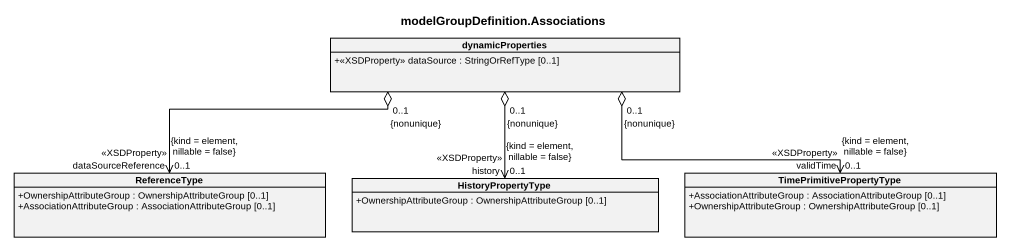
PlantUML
@startuml
title modelGroupDefinition.Associations
hide circle
hide empty members
skinparam classAttributeIconSize 0
class dynamicProperties {
  +<<XSDProperty>> dataSource : StringOrRefType [0..1]
}
class ReferenceType {
  +OwnershipAttributeGroup : OwnershipAttributeGroup [0..1]
  +AssociationAttributeGroup : AssociationAttributeGroup [0..1]
}
class HistoryPropertyType {
  +OwnershipAttributeGroup : OwnershipAttributeGroup [0..1]
}
class TimePrimitivePropertyType {
  +AssociationAttributeGroup : AssociationAttributeGroup [0..1]
  +OwnershipAttributeGroup : OwnershipAttributeGroup [0..1]
}
dynamicProperties "0..1\n{nonunique}" o-left-> "dataSourceReference\n<<XSDProperty>>\n0..1\n{kind = element, nillable = false}" ReferenceType
dynamicProperties "0..1\n{nonunique}" o--> "history\n<<XSDProperty>>\n0..1\n{kind = element, nillable = false}" HistoryPropertyType
dynamicProperties "0..1\n{nonunique}" o-right-> "validTime\n<<XSDProperty>>\n0..1\n{kind = element, nillable = false}" TimePrimitivePropertyType
@enduml
